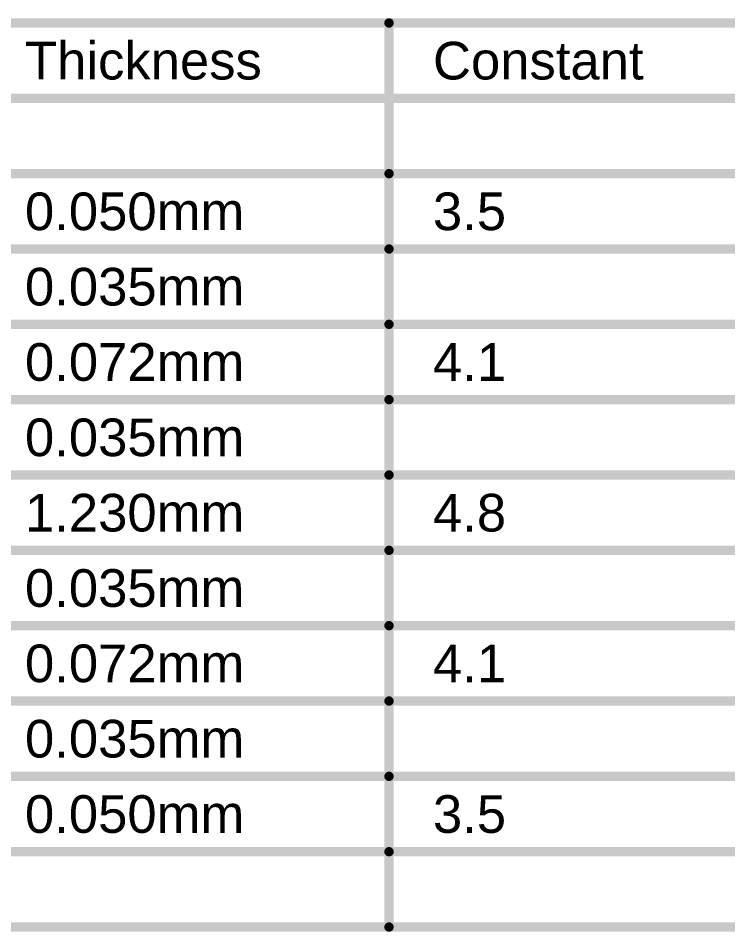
# Model space of a CAD drawing. Header units: inches. Extents: x -10 to 344, y -7 to 75.
# Drawn here: x 130.83 to 159.54, y 38.24 to 75.2 of the extents above; entities that cross this region are included whole.
import ezdxf

# ---------------------------------------------------------------- set-up
doc = ezdxf.new("R2010")
doc.units = ezdxf.units.IN
doc.layers.add('Dimensions', color=6, linetype='Continuous')
doc.styles.add('Arial', font='', dxfattribs={"height": 0.2})
doc.styles.get('Arial').set_extended_font_data('Arial')

msp = doc.modelspace()

# ---------------------------------------------------------------- linework, layer by layer
at = {"layer": 'Dimensions'}
for points in [[(73.462, 75.006, 0.381, 0.381, 0), (188.747, 75.006, 0.381, 0.381, 0)], [(145.833, 38.43, 0.381, 0.381, 0), (145.833, 75.006, 0.381, 0.381, 0)], [(73.462, 71.958, 0.381, 0.381, 0), (188.747, 71.958, 0.381, 0.381, 0)], [(129.327, 68.91, 0.381, 0.381, 0), (145.833, 68.91, 0.381, 0.381, 0)], [(145.833, 68.91, 0.381, 0.381, 0), (160.307, 68.91, 0.381, 0.381, 0)], [(129.327, 65.862, 0.381, 0.381, 0), (145.833, 65.862, 0.381, 0.381, 0)], [(145.833, 65.862, 0.381, 0.381, 0), (160.307, 65.862, 0.381, 0.381, 0)], [(129.327, 62.814, 0.381, 0.381, 0), (145.833, 62.814, 0.381, 0.381, 0)], [(145.833, 62.814, 0.381, 0.381, 0), (160.307, 62.814, 0.381, 0.381, 0)], [(129.327, 59.766, 0.381, 0.381, 0), (145.833, 59.766, 0.381, 0.381, 0)], [(145.833, 59.766, 0.381, 0.381, 0), (160.307, 59.766, 0.381, 0.381, 0)], [(129.327, 56.718, 0.381, 0.381, 0), (145.833, 56.718, 0.381, 0.381, 0)], [(145.833, 56.718, 0.381, 0.381, 0), (160.307, 56.718, 0.381, 0.381, 0)], [(129.327, 53.67, 0.381, 0.381, 0), (145.833, 53.67, 0.381, 0.381, 0)], [(145.833, 53.67, 0.381, 0.381, 0), (160.307, 53.67, 0.381, 0.381, 0)], [(129.327, 50.622, 0.381, 0.381, 0), (145.833, 50.622, 0.381, 0.381, 0)], [(145.833, 50.622, 0.381, 0.381, 0), (160.307, 50.622, 0.381, 0.381, 0)], [(129.327, 47.574, 0.381, 0.381, 0), (145.833, 47.574, 0.381, 0.381, 0)], [(145.833, 47.574, 0.381, 0.381, 0), (160.307, 47.574, 0.381, 0.381, 0)], [(129.327, 44.526, 0.381, 0.381, 0), (145.833, 44.526, 0.381, 0.381, 0)], [(145.833, 44.526, 0.381, 0.381, 0), (160.307, 44.526, 0.381, 0.381, 0)], [(129.327, 41.478, 0.381, 0.381, 0), (145.833, 41.478, 0.381, 0.381, 0)], [(145.833, 41.478, 0.381, 0.381, 0), (160.307, 41.478, 0.381, 0.381, 0)], [(129.327, 38.43, 0.381, 0.381, 0), (145.833, 38.43, 0.381, 0.381, 0)], [(145.833, 38.43, 0.381, 0.381, 0), (160.307, 38.43, 0.381, 0.381, 0)]]:
    msp.add_lwpolyline(points, format="xyseb", dxfattribs=at)
for points in [[(145.738, 75.006, 0.191, 0.191, 1), (145.928, 75.006, 0.191, 0.191, 1)], [(145.738, 68.91, 0.191, 0.191, 1), (145.928, 68.91, 0.191, 0.191, 1)], [(145.738, 68.91, 0.191, 0.191, 1), (145.928, 68.91, 0.191, 0.191, 1)], [(145.738, 65.862, 0.191, 0.191, 1), (145.928, 65.862, 0.191, 0.191, 1)], [(145.738, 65.862, 0.191, 0.191, 1), (145.928, 65.862, 0.191, 0.191, 1)], [(145.738, 62.814, 0.191, 0.191, 1), (145.928, 62.814, 0.191, 0.191, 1)], [(145.738, 62.814, 0.191, 0.191, 1), (145.928, 62.814, 0.191, 0.191, 1)], [(145.738, 59.766, 0.191, 0.191, 1), (145.928, 59.766, 0.191, 0.191, 1)], [(145.738, 59.766, 0.191, 0.191, 1), (145.928, 59.766, 0.191, 0.191, 1)], [(145.738, 56.718, 0.191, 0.191, 1), (145.928, 56.718, 0.191, 0.191, 1)], [(145.738, 56.718, 0.191, 0.191, 1), (145.928, 56.718, 0.191, 0.191, 1)], [(145.738, 53.67, 0.191, 0.191, 1), (145.928, 53.67, 0.191, 0.191, 1)], [(145.738, 53.67, 0.191, 0.191, 1), (145.928, 53.67, 0.191, 0.191, 1)], [(145.738, 50.622, 0.191, 0.191, 1), (145.928, 50.622, 0.191, 0.191, 1)], [(145.738, 50.622, 0.191, 0.191, 1), (145.928, 50.622, 0.191, 0.191, 1)], [(145.738, 47.574, 0.191, 0.191, 1), (145.928, 47.574, 0.191, 0.191, 1)], [(145.738, 47.574, 0.191, 0.191, 1), (145.928, 47.574, 0.191, 0.191, 1)], [(145.738, 44.526, 0.191, 0.191, 1), (145.928, 44.526, 0.191, 0.191, 1)], [(145.738, 44.526, 0.191, 0.191, 1), (145.928, 44.526, 0.191, 0.191, 1)], [(145.738, 41.478, 0.191, 0.191, 1), (145.928, 41.478, 0.191, 0.191, 1)], [(145.738, 41.478, 0.191, 0.191, 1), (145.928, 41.478, 0.191, 0.191, 1)], [(145.738, 38.43, 0.191, 0.191, 1), (145.928, 38.43, 0.191, 0.191, 1)], [(145.738, 38.43, 0.191, 0.191, 1), (145.928, 38.43, 0.191, 0.191, 1)], [(145.738, 38.43, 0.191, 0.191, 1), (145.928, 38.43, 0.191, 0.191, 1)]]:
    msp.add_lwpolyline(points, format="xyseb", close=True, dxfattribs=at)

# ---------------------------------------------------------------- texts
at = {"layer": 'Dimensions', "style": 'Arial'}
for s, p in [('Thickness', (131.105, 72.72)), ('Constant', (147.611, 72.72)), ('0.050mm', (131.105, 66.624)), ('3.5', (147.611, 66.624)), ('0.035mm', (131.105, 63.576)), ('0.072mm', (131.105, 60.528)), ('4.1', (147.611, 60.528)), ('0.035mm', (131.105, 57.48)), ('1.230mm', (131.105, 54.432)), ('4.8', (147.611, 54.432)), ('0.035mm', (131.105, 51.384)), ('0.072mm', (131.105, 48.336)), ('4.1', (147.611, 48.336)), ('0.035mm', (131.105, 45.288)), ('0.050mm', (131.105, 42.24)), ('3.5', (147.611, 42.24))]:
    msp.add_text(s, height=1.524, dxfattribs=at).set_placement(p)

doc.saveas('drawing.dxf')
